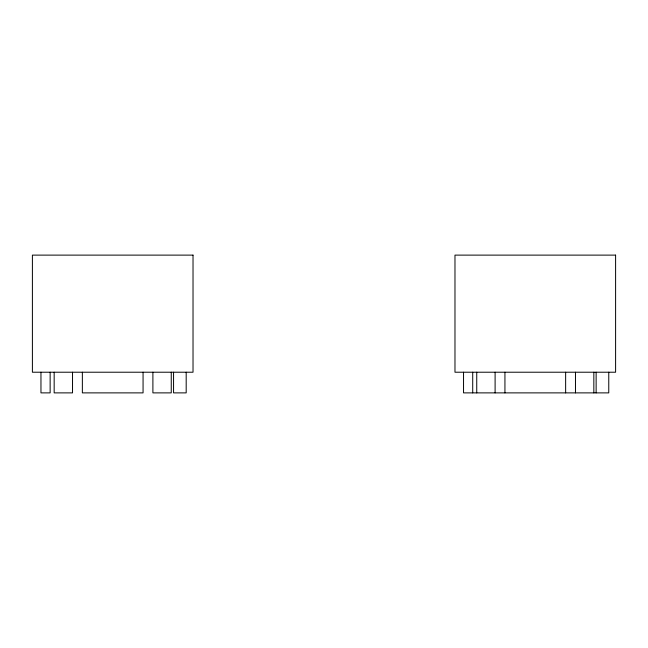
<?xml version="1.0" encoding="UTF-8"?>
<svg xmlns="http://www.w3.org/2000/svg" width="648" height="648" viewBox="0 0 648 648"><rect width="100%" height="100%" fill="white"/><g stroke="black" fill="none" stroke-linecap="round" stroke-linejoin="round"><path stroke-width="0.97" d="M608.764 372.219L608.764 392.882L463.539 392.882L463.539 372.219M596.136 372.219L596.136 392.882M593.835 372.219L593.835 392.882M575.473 372.219L575.473 392.882M565.639 372.219L565.639 392.882M504.938 372.219L504.938 392.882M495.104 372.219L495.104 392.882M476.742 372.219L476.742 392.882M472.716 372.219L472.716 392.882M186.187 372.219L186.187 392.882L173.559 392.882L173.559 372.219M171.258 372.219L171.258 392.882L152.896 392.882L152.896 372.219M143.062 372.219L143.062 392.882L82.361 392.882L82.361 372.219M72.527 372.219L72.527 392.882L54.165 392.882L54.165 372.219M50.139 372.219L50.139 392.882L40.962 392.882L40.962 372.219M193.023 255.118L32.4 255.118L32.4 372.219L193.023 372.219L193.023 255.118M615.6 255.118L454.977 255.118L454.977 372.219L615.6 372.219L615.6 255.118"/></g></svg>
